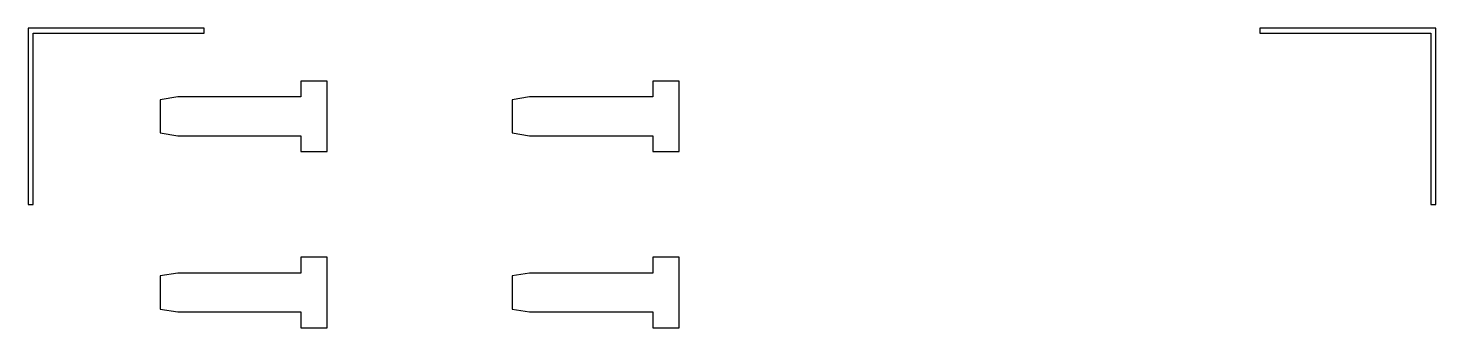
# Model space of a CAD drawing. Extents: x 0 to 8, y 0 to 8.
# Drawn here: x 0 to 8, y 6.3 to 8 of the extents above; entities outside this region: 2.
import ezdxf

# ---------------------------------------------------------------- set-up
doc = ezdxf.new("R2010")
doc.units = 0
doc.layers.add('Layer_1', color=7, linetype='CONTINUOUS')

msp = doc.modelspace()

# ---------------------------------------------------------------- linework, layer by layer
at = {"layer": 'Layer_1', "color": 7}
for points in [[(0, 8.000003), (0, 6.999991), (0.028335, 6.999991), (0.028335, 7.971617), (1.000015, 7.971617), (1.000015, 8.000003), (0, 8.000003)], [(6.999987, 8.000003), (6.999987, 7.971615), (7.971672, 7.971615), (7.971672, 6.999988), (8.000004, 6.999988), (8.000004, 7.985782), (8.000004, 8.000003), (6.999987, 8.000003)], [(1.550012, 7.700003), (1.550012, 7.609989), (0.849971, 7.609989), (0.74998, 7.59428), (0.74998, 7.405709), (0.849971, 7.389999), (1.550012, 7.389999), (1.550012, 7.299986), (1.699999, 7.299986), (1.699999, 7.700003), (1.550012, 7.700003), (1.550012, 7.700003)], [(3.550014, 7.700003), (3.550014, 7.609989), (2.849973, 7.609989), (2.749982, 7.59428), (2.749982, 7.405709), (2.849973, 7.389999), (3.550014, 7.389999), (3.550014, 7.299986), (3.700001, 7.299986), (3.700001, 7.700003), (3.550014, 7.700003), (3.550014, 7.700003)], [(1.550012, 6.700003), (1.550012, 6.60999), (0.849971, 6.60999), (0.74998, 6.59428), (0.74998, 6.405709), (0.849971, 6.389999), (1.550012, 6.389999), (1.550012, 6.299986), (1.699999, 6.299986), (1.699999, 6.700003), (1.550012, 6.700003), (1.550012, 6.700003)], [(3.550011, 6.700003), (3.550011, 6.60999), (2.84997, 6.60999), (2.749979, 6.59428), (2.749979, 6.405709), (2.84997, 6.389999), (3.550011, 6.389999), (3.550011, 6.299986), (3.699998, 6.299986), (3.699998, 6.700003), (3.550011, 6.700003), (3.550011, 6.700003)], [(0, 0.799979), (0, 0), (1.000015, 0), (1.000015, 0.028332), (0.028335, 0.028332), (0.028335, 0.799979), (0, 0.799979)], [(7.971672, 0.799979), (7.971672, 0.028333), (6.999987, 0.028333), (6.999987, 0), (8.000004, 0), (8.000004, 0.799979), (7.971672, 0.799979)]]:
    msp.add_lwpolyline(points, close=True, dxfattribs=at)

doc.saveas('drawing.dxf')
